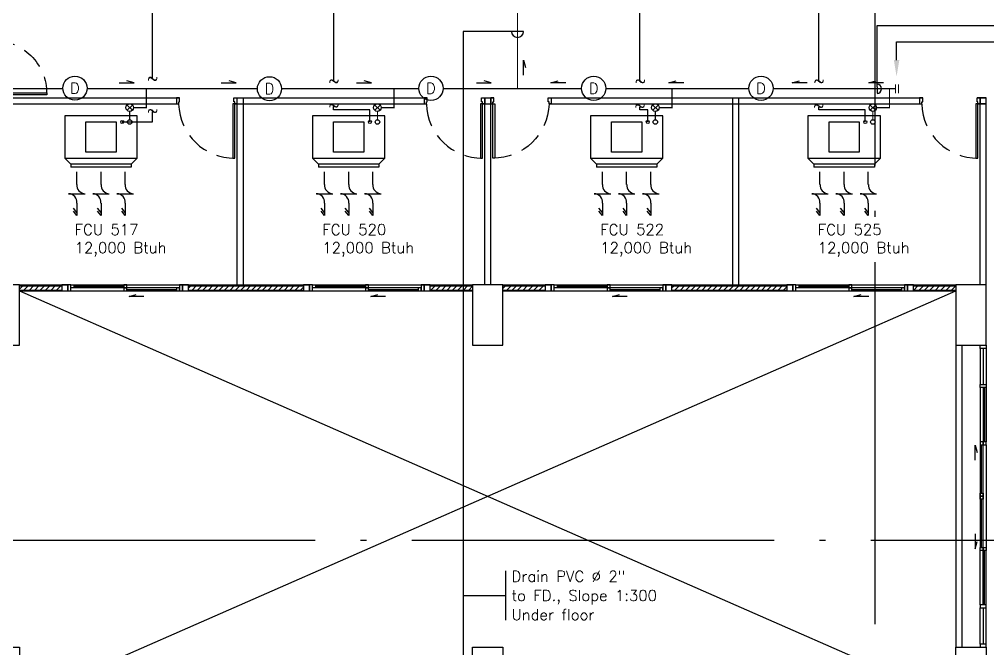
# Model space of a CAD drawing. Header units: millimetres. Extents: x -398 to 816, y -1 to 208.
# Drawn here: x 603.55 to 619.58, y 25.87 to 36.3 of the extents above; entities that cross this region are included whole.
import ezdxf
from ezdxf.enums import TextEntityAlignment as Align

# ---------------------------------------------------------------- set-up
doc = ezdxf.new("R2010")
doc.units = ezdxf.units.MM
doc.linetypes.add('ACAD_ISO04W100', pattern=[30, 24, -3, 0, -3])
doc.linetypes.add('DASHED', pattern=[0.75, 0.5, -0.25])
for name, color, linetype in [('AA_Column', 5, 'Continuous'), ('AA_Door', 3, 'Continuous'), ('AA_Floor', 31, 'Continuous'), ('AA_Hatch', 8, 'Continuous'), ('AA_Wall', 1, 'Continuous'), ('AA_Window', 4, 'Continuous'), ('AC DRAIN', 240, 'Continuous'), ('AC FCU', 221, 'Continuous'), ('AC LINE', 171, 'Continuous')]:
    doc.layers.add(name, color=color, linetype=linetype)
doc.styles.add('Romand', font='romand.shx')
doc.styles.add('Romans', font='romans.shx')
pattern_1 = [(45, (-498.769, -475.90679), (-0.0449012806, 0.0449012806), [])]

# ---------------------------------------------------------------- blocks, each defined once
blk = doc.blocks.new('door_90')
at = {"layer": 'AA_Door', "color": 9}
blk.add_lwpolyline([(0.07, 0.1), (0.07, 1), (0.035, 1), (0.035, 0.1)], close=True, dxfattribs=at)
for points in [[(0, 0), (0, 0.1), (0.035, 0.1), (0.035, 0.065), (0.05, 0.065), (0.05, 0), (0, 0)], [(1, 0), (1, 0.1), (0.965, 0.1), (0.965, 0.065), (0.95, 0.065), (0.95, 0), (1, 0)]]:
    blk.add_lwpolyline(points, dxfattribs=at)
at = {"layer": 'AA_Door', "color": 9, "linetype": 'DASHED', "ltscale": 0.75}
blk.add_arc((0.043, 0.077), 0.923, 1.5795, 90.5293, dxfattribs=at)
blk = doc.blocks.new('c')
at = {"layer": 'AA_Column', "color": 9}
blk.add_lwpolyline([(0.25, -0.5), (0.25, -0.5), (0.25, 0.5), (-0.25, 0.5), (-0.25, -0.5), (-0.25, -0.5), (-0.25, -0.5), (0.25, -0.5)], close=True, dxfattribs=at)
blk = doc.blocks.new('door_180s')
at = {"layer": 'AA_Door', "color": 9}
for points in [[(-0.1, 1.9), (0, 1.9), (0, 1.85), (-0.1, 1.85)], [(-0.05, 1.815), (0.85, 1.815), (0.85, 1.85), (-0.05, 1.85)], [(-0.05, 0.085), (-0.95, 0.085), (-0.95, 0.05), (-0.05, 0.05)], [(-0.1, 0.05), (0, 0.05), (0, 0), (-0.1, 0)]]:
    blk.add_lwpolyline(points, close=True, dxfattribs=at)
at = {"layer": 'AA_Door', "color": 9, "linetype": 'DASHED', "ltscale": 0.75}
for centre, start, end in [((-0.027, 1.826), 268.4655, 0.5022), ((-0.073, 0.074), 88.4655, 180.5022)]:
    blk.add_arc(centre, 0.877, start, end, dxfattribs=at)
blk = doc.blocks.new('AC')
at = {"layer": 'AC FCU', "color": 8}
for p, q in [((-0.4, 1.651), (-0.342, 1.578)), ((-0.4, 1.444), (-0.4, 1.651)), ((0, 1.444), (0, 1.651)), ((0, 1.651), (0.058, 1.578)), ((0.4, 1.651), (0.458, 1.578)), ((0.4, 1.444), (0.4, 1.651)), ((-0.4, 1.601), (-0.342, 1.528)), ((0, 1.601), (0.058, 1.528)), ((0.4, 1.601), (0.458, 1.528)), ((-0.264, 1.289), (-0.536, 1.289)), ((0.136, 1.289), (-0.136, 1.289)), ((0.536, 1.289), (0.264, 1.289)), ((-0.4, 1.134), (-0.4, 0.926)), ((0, 1.134), (0, 0.926)), ((0.4, 1.134), (0.4, 0.926))]:
    blk.add_line(p, q, dxfattribs=at)
at = {"layer": 'AC FCU'}
for p, q in [((-0.5, 0.8), (-0.5, 0.85)), ((-0.5, 0.85), (0.5, 0.85)), ((0.5, 0.8), (0.5, 0.85)), ((-0.5, 0.8), (-0.6, 0.7)), ((-0.5, 0.8), (0.5, 0.8)), ((0.5, 0.8), (0.6, 0.7))]:
    blk.add_line(p, q, dxfattribs=at)
blk.add_lwpolyline([(-0.6, 0), (0.6, 0), (0.6, 0.7), (-0.6, 0.7)], close=True, dxfattribs=at)
at = {"layer": 'AC FCU', "color": 8}
blk.add_lwpolyline([(-0.25, 0.1), (-0.25, 0.6), (0.25, 0.6), (0.25, 0.1)], close=True, dxfattribs=at)
at = {"layer": 'AC FCU'}
blk.add_circle((-0.35, 0.1), 0.025, dxfattribs=at)
at = {"layer": 'AC FCU', "color": 8}
for centre, start, end in [((-0.26, 1.429), 173.9498, 268.5513), ((0.14, 1.429), 173.9498, 268.5513), ((0.54, 1.429), 173.9498, 268.5513), ((-0.54, 1.148), 353.9498, 88.5513), ((-0.14, 1.148), 353.9498, 88.5513), ((0.26, 1.148), 353.9498, 88.5513)]:
    blk.add_arc(centre, 0.14, start, end, dxfattribs=at)
blk = doc.blocks.new('DOWN')
at = {"layer": 'AC DRAIN'}
for p, q in [((-0.044, -0.044), (0.044, 0.044)), ((0.044, -0.044), (-0.044, 0.044))]:
    blk.add_line(p, q, dxfattribs=at)
blk.add_circle((0, 0), 0.0625, dxfattribs=at)
blk = doc.blocks.new('POINT_Drain')
at = {"layer": 'Defpoints'}
blk.add_circle((0, 0), 0.2, dxfattribs=at)
at = {"layer": 'AC DRAIN', "insert": (0, 0), "char_height": 0.18, "width": 0.25231, "attachment_point": 5, "style": 'Romans'}
blk.add_mtext('D', dxfattribs=at)

msp = doc.modelspace()

# ---------------------------------------------------------------- hatches: boundary and pattern name
at = {"layer": 'AA_Hatch'}
h = msp.add_hatch(dxfattribs=at)
h.set_pattern_fill('ANSI31', color=9, scale=0.02, style=0)
h.set_pattern_definition(pattern_1)
h.paths.add_polyline_path([(604.251, 31.884), (603.551, 31.884), (603.551, 31.814), (604.251, 31.814)])
h = msp.add_hatch(dxfattribs=at)
h.set_pattern_fill('ANSI31', color=9, scale=0.02, style=0)
h.set_pattern_definition(pattern_1)
h.paths.add_polyline_path([(608.251, 31.884), (606.351, 31.884), (606.351, 31.814), (608.251, 31.814)])
h = msp.add_hatch(dxfattribs=at)
h.set_pattern_fill('ANSI31', color=9, scale=0.02, style=0)
h.set_pattern_definition(pattern_1)
h.paths.add_polyline_path([(612.251, 31.884), (611.551, 31.884), (611.551, 31.814), (612.251, 31.814)])
h.paths.add_polyline_path([(611.051, 31.884), (610.351, 31.884), (610.351, 31.814), (611.051, 31.814)])
h = msp.add_hatch(dxfattribs=at)
h.set_pattern_fill('ANSI31', color=9, scale=0.02, style=0)
h.set_pattern_definition(pattern_1)
h.paths.add_polyline_path([(616.251, 31.884), (614.65, 31.884), (614.65, 31.814), (616.251, 31.814)])
h.paths.add_polyline_path([(614.65, 31.884), (614.351, 31.884), (614.351, 31.814), (614.65, 31.814)])
h = msp.add_hatch(dxfattribs=at)
h.set_pattern_fill('ANSI31', color=9, scale=0.02, style=0)
h.set_pattern_definition(pattern_1)
h.paths.add_polyline_path([(619.051, 31.884), (618.351, 31.884), (618.351, 31.814), (619.051, 31.814)])

# ---------------------------------------------------------------- linework, layer by layer
at = {"layer": 'AA_Floor', "color": 9}
for p, q in [((603.551, 31.799), (619.051, 24.999)), ((603.551, 24.999), (619.051, 31.799))]:
    msp.add_line(p, q, dxfattribs=at)
at = {"layer": 'AA_Wall', "color": 9}
for p, q in [((603.151, 34.999), (606.201, 34.999)), ((607.101, 34.999), (610.301, 34.999)), ((607.151, 34.999), (607.151, 31.899)), ((607.251, 34.999), (607.251, 31.899)), ((611.201, 34.999), (611.401, 34.999)), ((611.251, 31.899), (611.251, 34.999)), ((611.351, 31.899), (611.351, 34.999)), ((612.301, 34.999), (618.501, 34.999)), ((615.351, 34.999), (615.351, 31.899)), ((615.451, 34.999), (615.451, 31.899)), ((619.401, 34.999), (619.551, 34.999)), ((619.551, 34.999), (619.401, 34.999)), ((619.451, 31.899), (619.451, 34.999)), ((619.551, 34.999), (619.451, 34.999)), ((619.551, 31.899), (619.551, 34.999)), ((603.151, 34.899), (606.186, 34.899)), ((607.116, 34.899), (610.286, 34.899)), ((611.216, 34.899), (611.386, 34.899)), ((612.316, 34.899), (618.486, 34.899)), ((619.416, 34.899), (619.551, 34.899)), ((619.551, 34.899), (619.416, 34.899)), ((603.551, 31.899), (604.351, 31.899)), ((606.251, 31.899), (608.351, 31.899)), ((610.251, 31.899), (611.051, 31.899)), ((611.551, 31.899), (612.351, 31.899)), ((614.251, 31.899), (616.351, 31.899)), ((618.251, 31.899), (619.051, 31.899)), ((603.551, 31.884), (604.251, 31.884)), ((603.551, 31.814), (604.251, 31.814)), ((603.551, 31.799), (604.351, 31.799)), ((606.251, 31.799), (608.351, 31.799)), ((606.351, 31.884), (608.251, 31.884)), ((606.351, 31.814), (608.251, 31.814)), ((610.256, 31.799), (611.051, 31.799)), ((610.351, 31.884), (611.051, 31.884)), ((610.351, 31.814), (611.051, 31.814)), ((611.551, 31.884), (612.251, 31.884)), ((611.551, 31.814), (612.251, 31.814)), ((611.551, 31.799), (612.351, 31.799)), ((614.251, 31.799), (616.351, 31.799)), ((614.351, 31.884), (616.251, 31.884)), ((614.351, 31.814), (616.251, 31.814)), ((618.256, 31.799), (619.051, 31.799)), ((618.351, 31.884), (619.051, 31.884)), ((618.351, 31.814), (619.051, 31.814)), ((619.051, 30.899), (619.051, 25.899)), ((619.151, 30.899), (619.151, 25.899))]:
    msp.add_line(p, q, dxfattribs=at)
for points in [[(604.251, 31.799), (604.351, 31.799), (604.351, 31.899), (604.251, 31.899)], [(606.251, 31.799), (606.351, 31.799), (606.351, 31.899), (606.251, 31.899)], [(608.251, 31.799), (608.351, 31.799), (608.351, 31.899), (608.251, 31.899)], [(610.251, 31.799), (610.351, 31.799), (610.351, 31.899), (610.251, 31.899)], [(612.251, 31.799), (612.351, 31.799), (612.351, 31.899), (612.251, 31.899)], [(614.251, 31.799), (614.351, 31.799), (614.351, 31.899), (614.251, 31.899)], [(616.251, 31.799), (616.351, 31.799), (616.351, 31.899), (616.251, 31.899)], [(618.251, 31.799), (618.351, 31.799), (618.351, 31.899), (618.251, 31.899)]]:
    msp.add_lwpolyline(points, close=True, dxfattribs=at)
at = {"layer": 'AA_Window', "color": 9}
for p, q in [((604.401, 31.899), (606.256, 31.899)), ((605.326, 31.849), (605.326, 31.899)), ((608.401, 31.899), (610.256, 31.899)), ((609.326, 31.849), (609.326, 31.899)), ((612.401, 31.899), (614.256, 31.899)), ((613.326, 31.849), (613.326, 31.899)), ((616.401, 31.899), (618.256, 31.899)), ((617.326, 31.849), (617.326, 31.899)), ((606.201, 31.849), (604.401, 31.849)), ((604.401, 31.799), (606.256, 31.799)), ((605.276, 31.874), (604.451, 31.874)), ((605.326, 31.824), (606.151, 31.824)), ((605.364, 31.707), (605.484, 31.74)), ((610.201, 31.849), (608.401, 31.849)), ((608.401, 31.799), (610.256, 31.799)), ((609.276, 31.874), (608.451, 31.874)), ((609.326, 31.824), (610.151, 31.824)), ((609.364, 31.707), (609.484, 31.74)), ((614.201, 31.849), (612.401, 31.849)), ((612.401, 31.799), (614.256, 31.799)), ((613.276, 31.874), (612.451, 31.874)), ((613.326, 31.824), (614.151, 31.824)), ((613.364, 31.707), (613.484, 31.74)), ((618.201, 31.849), (616.401, 31.849)), ((616.401, 31.799), (618.256, 31.799)), ((617.276, 31.874), (616.451, 31.874)), ((617.326, 31.824), (618.151, 31.824)), ((617.364, 31.707), (617.484, 31.74)), ((605.611, 31.707), (605.364, 31.707)), ((609.611, 31.707), (609.364, 31.707)), ((613.611, 31.707), (613.364, 31.707)), ((617.611, 31.707), (617.364, 31.707)), ((619.451, 30.849), (619.451, 30.249)), ((619.501, 30.849), (619.501, 30.249)), ((619.551, 30.849), (619.551, 30.249)), ((619.451, 30.199), (619.451, 29.299)), ((619.501, 30.199), (619.501, 29.299)), ((619.526, 30.199), (619.526, 29.299)), ((619.551, 30.199), (619.551, 29.299)), ((619.37, 29.243), (619.402, 29.123)), ((619.37, 28.996), (619.37, 29.243)), ((619.451, 29.249), (619.451, 27.549)), ((619.476, 28.449), (619.476, 29.249)), ((619.501, 28.374), (619.501, 29.249)), ((619.551, 29.249), (619.551, 27.549)), ((619.451, 28.399), (619.501, 28.399)), ((619.501, 27.549), (619.501, 28.374)), ((619.476, 27.549), (619.476, 28.349)), ((619.37, 27.777), (619.37, 27.53)), ((619.37, 27.53), (619.402, 27.65)), ((619.451, 26.599), (619.451, 27.499)), ((619.501, 26.599), (619.501, 27.499)), ((619.526, 26.599), (619.526, 27.499)), ((619.551, 26.599), (619.551, 27.499)), ((619.451, 25.949), (619.451, 26.549)), ((619.501, 26.549), (619.501, 25.949)), ((619.551, 25.949), (619.551, 26.549))]:
    msp.add_line(p, q, dxfattribs=at)
for points in [[(604.351, 31.899), (604.351, 31.799), (604.401, 31.799), (604.401, 31.899)], [(604.451, 31.899), (604.451, 31.849), (604.401, 31.849), (604.401, 31.899)], [(605.276, 31.899), (605.276, 31.849), (605.326, 31.849), (605.326, 31.899)], [(606.201, 31.899), (606.201, 31.799), (606.251, 31.799), (606.251, 31.899)], [(608.351, 31.899), (608.351, 31.799), (608.401, 31.799), (608.401, 31.899)], [(608.451, 31.899), (608.451, 31.849), (608.401, 31.849), (608.401, 31.899)], [(609.276, 31.899), (609.276, 31.849), (609.326, 31.849), (609.326, 31.899)], [(610.201, 31.899), (610.201, 31.799), (610.251, 31.799), (610.251, 31.899)], [(612.351, 31.899), (612.351, 31.799), (612.401, 31.799), (612.401, 31.899)], [(612.451, 31.899), (612.451, 31.849), (612.401, 31.849), (612.401, 31.899)], [(613.276, 31.899), (613.276, 31.849), (613.326, 31.849), (613.326, 31.899)], [(614.201, 31.899), (614.201, 31.799), (614.251, 31.799), (614.251, 31.899)], [(614.201, 31.899), (614.201, 31.799), (614.251, 31.799), (614.251, 31.899)], [(616.351, 31.899), (616.351, 31.799), (616.401, 31.799), (616.401, 31.899)], [(616.451, 31.899), (616.451, 31.849), (616.401, 31.849), (616.401, 31.899)], [(617.276, 31.899), (617.276, 31.849), (617.326, 31.849), (617.326, 31.899)], [(618.201, 31.899), (618.201, 31.799), (618.251, 31.799), (618.251, 31.899)], [(605.276, 31.849), (605.276, 31.799), (605.326, 31.799), (605.326, 31.849)], [(606.151, 31.849), (606.151, 31.799), (606.201, 31.799), (606.201, 31.849)], [(609.276, 31.849), (609.276, 31.799), (609.326, 31.799), (609.326, 31.849)], [(610.151, 31.849), (610.151, 31.799), (610.201, 31.799), (610.201, 31.849)], [(613.276, 31.849), (613.276, 31.799), (613.326, 31.799), (613.326, 31.849)], [(614.151, 31.849), (614.151, 31.799), (614.201, 31.799), (614.201, 31.849)], [(617.276, 31.849), (617.276, 31.799), (617.326, 31.799), (617.326, 31.849)], [(618.151, 31.849), (618.151, 31.799), (618.201, 31.799), (618.201, 31.849)], [(619.551, 30.849), (619.451, 30.849), (619.451, 30.899), (619.551, 30.899)], [(619.551, 30.199), (619.451, 30.199), (619.451, 30.249), (619.551, 30.249)], [(619.501, 29.299), (619.451, 29.299), (619.451, 29.249), (619.501, 29.249)], [(619.551, 29.299), (619.501, 29.299), (619.501, 29.249), (619.551, 29.249)], [(619.501, 28.399), (619.451, 28.399), (619.451, 28.449), (619.501, 28.449)], [(619.501, 28.349), (619.451, 28.349), (619.451, 28.399), (619.501, 28.399)], [(619.501, 27.499), (619.451, 27.499), (619.451, 27.549), (619.501, 27.549)], [(619.551, 27.499), (619.501, 27.499), (619.501, 27.549), (619.551, 27.549)], [(619.551, 26.599), (619.451, 26.599), (619.451, 26.549), (619.551, 26.549)], [(619.551, 25.949), (619.451, 25.949), (619.451, 25.899), (619.551, 25.899)]]:
    msp.add_lwpolyline(points, close=True, dxfattribs=at)
at = {"layer": 'AC DRAIN', "color": 2}
for p, q in [((611.695, 36.1), (610.895, 36.1)), ((610.895, 36.1), (610.895, 26.754)), ((611.895, 36.1), (611.695, 36.1)), ((617.747, 35.181), (617.747, 36.196)), ((617.747, 36.196), (622.668, 36.196)), ((618.069, 35.624), (618.069, 35.924)), ((618.069, 35.924), (620.319, 35.924)), ((617.747, 35.181), (617.747, 35.074)), ((611.595, 27.161), (611.595, 26.346)), ((610.895, 26.754), (611.595, 26.754)), ((610.895, 26.754), (610.895, 20.754))]:
    msp.add_line(p, q, dxfattribs=at)
at = {"layer": 'AC DRAIN', "color": 1}
for p, q in [((611.895, 35.375), (611.895, 35.623)), ((611.895, 35.623), (611.928, 35.502)), ((605.451, 35.249), (605.33, 35.281)), ((607.14, 35.249), (607.019, 35.281)), ((609.38, 35.249), (609.259, 35.281)), ((611.361, 35.249), (611.24, 35.281)), ((612.344, 35.249), (612.465, 35.281)), ((614.298, 35.249), (614.419, 35.281)), ((616.34, 35.249), (616.461, 35.281)), ((617.607, 35.249), (617.727, 35.281)), ((605.203, 35.249), (605.451, 35.249)), ((606.892, 35.249), (607.14, 35.249)), ((609.132, 35.249), (609.38, 35.249)), ((611.113, 35.249), (611.361, 35.249)), ((612.592, 35.249), (612.344, 35.249)), ((614.546, 35.249), (614.298, 35.249)), ((616.588, 35.249), (616.34, 35.249)), ((617.854, 35.249), (617.607, 35.249))]:
    msp.add_line(p, q, dxfattribs=at)
at = {"layer": 'AC DRAIN', "linetype": 'DASHED', "const_width": 0.02}
for points in [[(611.795, 37.648), (611.795, 35.147)], [(602.315, 35.149), (604.269, 35.149)], [(604.669, 35.149), (605.714, 35.149)], [(605.439, 34.836), (605.651, 34.836), (605.651, 35.149)], [(605.714, 35.149), (607.489, 35.149)], [(607.889, 35.149), (609.814, 35.149)], [(609.539, 34.836), (609.751, 34.836), (609.751, 35.149)], [(609.814, 35.149), (610.163, 35.149)], [(610.562, 35.149), (612.856, 35.149)], [(613.256, 35.149), (614.414, 35.149)], [(614.139, 34.836), (614.351, 34.836), (614.351, 35.149)], [(614.414, 35.149), (615.626, 35.149)], [(616.025, 35.149), (617.951, 35.149)], [(617.739, 34.836), (617.951, 34.836), (617.951, 35.149)]]:
    msp.add_lwpolyline(points, dxfattribs=at)
at = {"layer": 'AC DRAIN', "const_width": 0.02}
for points in [[(617.951, 35.149), (618.051, 35.149)], [(618.051, 35.224), (618.051, 35.074)], [(618.101, 35.224), (618.101, 35.074)], [(605.376, 34.636), (605.376, 34.774)], [(609.476, 34.636), (609.476, 34.774)], [(614.076, 34.636), (614.076, 34.774)], [(617.676, 34.636), (617.676, 34.774)]]:
    msp.add_lwpolyline(points, dxfattribs=at)
at = {"layer": 'AC DRAIN'}
for centre in [(605.376, 34.599), (609.476, 34.599), (614.076, 34.599), (617.676, 34.599)]:
    msp.add_circle(centre, 0.0375, dxfattribs=at)
at = {"layer": 'AC DRAIN', "color": 2}
for centre, radius, start, end in [((611.795, 36.1), 0.1, 180, 0), ((617.743, 35.149), 0.0782, 272.2809, 87.7191)]:
    msp.add_arc(centre, radius, start, end, dxfattribs=at)
msp.add_solid([(618.114, 35.624), (618.069, 35.354), (618.024, 35.624)], dxfattribs=at)
at = {"layer": 'AC FCU', "color": 5, "linetype": 'ACAD_ISO04W100', "ltscale": 0.25}
for p, q in [((617.707, 47.477), (617.707, 10.104)), ((564.443, 27.673), (628.163, 27.673))]:
    msp.add_line(p, q, dxfattribs=at)
at = {"layer": 'AC LINE'}
for p, q in [((613.821, 35.267), (613.821, 42.8)), ((605.751, 35.309), (605.751, 41.484)), ((608.751, 41.485), (608.751, 35.27)), ((616.781, 35.269), (616.781, 41.486)), ((608.751, 34.799), (608.751, 34.855)), ((609.351, 34.799), (608.751, 34.799)), ((609.351, 34.599), (609.351, 34.799)), ((613.821, 34.799), (613.821, 34.843)), ((613.951, 34.799), (613.821, 34.799)), ((613.951, 34.599), (613.951, 34.799)), ((616.781, 34.799), (616.781, 34.845)), ((617.551, 34.799), (616.781, 34.799)), ((617.551, 34.599), (617.551, 34.799)), ((605.751, 34.599), (605.751, 34.766)), ((605.251, 34.599), (605.751, 34.599))]:
    msp.add_line(p, q, dxfattribs=at)

# ---------------------------------------------------------------- block references
at = {"layer": 'AA_Wall', "color": 9, "xscale": -1}
msp.add_blockref('door_180s', (603.051, 34.999), dxfattribs=at)
at = {"layer": 'AA_Wall', "color": 9, "rotation": 180}
for p in [(607.151, 34.999), (611.251, 34.999), (619.451, 34.999)]:
    msp.add_blockref('door_90', p, dxfattribs=at)
at = {"layer": 'AA_Wall', "color": 9, "xscale": -1, "rotation": 180}
for name, p in [('door_90', (611.351, 34.999)), ('c', (603.301, 25.399)), ('c', (611.301, 25.399)), ('c', (619.301, 25.399))]:
    msp.add_blockref(name, p, dxfattribs=at)
at = {"layer": 'AA_Wall', "color": 9}
for p in [(603.301, 31.399), (611.301, 31.399), (619.301, 31.399)]:
    msp.add_blockref('c', p, dxfattribs=at)
at = {"layer": 'AC DRAIN', "color": 9}
for p in [(604.469, 35.159), (607.689, 35.149), (610.362, 35.156), (613.056, 35.156), (615.825, 35.157)]:
    msp.add_blockref('POINT_Drain', p, dxfattribs=at)
at = {"layer": 'AC DRAIN', "rotation": 180}
for p in [(605.376, 34.836), (609.476, 34.836), (614.076, 34.836), (617.676, 34.836)]:
    msp.add_blockref('DOWN', p, dxfattribs=at)
at = {"layer": 'AC FCU', "rotation": 180}
for p in [(604.901, 34.699), (609.001, 34.699), (613.601, 34.699), (617.201, 34.699)]:
    msp.add_blockref('AC', p, dxfattribs=at)

# ---------------------------------------------------------------- texts
at = {"layer": 'AC DRAIN', "color": 2, "style": 'Romans'}
msp.add_text('Drain PVC %%c 2"  ', height=0.18, dxfattribs=at).set_placement((611.695, 27.161), align=Align.TOP_LEFT)
msp.add_text('to FD., Slope 1:300', height=0.18, dxfattribs=at).set_placement((611.695, 26.754), align=Align.MIDDLE_LEFT)
msp.add_text('Under floor', height=0.18, dxfattribs=at).set_placement((611.695, 26.346))
at = {"layer": 'AC FCU', "style": 'Romans'}
for s, p in [('FCU 517', (604.464, 32.905)), ('FCU 520', (608.564, 32.905)), ('FCU 522', (613.164, 32.905)), ('FCU 525', (616.764, 32.905)), ('12,000 Btuh', (604.464, 32.605)), ('12,000 Btuh', (608.564, 32.605)), ('12,000 Btuh', (613.164, 32.605)), ('12,000 Btuh', (616.764, 32.605))]:
    msp.add_text(s, height=0.18, rotation=0.0892, dxfattribs=at).set_placement(p, align=Align.TOP_LEFT)
at = {"layer": 'AC LINE', "style": 'Romand'}
for p in [(605.755, 35.3), (608.755, 35.261), (613.827, 35.259), (616.787, 35.259), (605.755, 34.768), (608.755, 34.855), (613.821, 34.849), (616.781, 34.849)]:
    msp.add_text('~', height=0.18, rotation=180, dxfattribs=at).set_placement(p, align=Align.MIDDLE)

doc.saveas('drawing.dxf')
